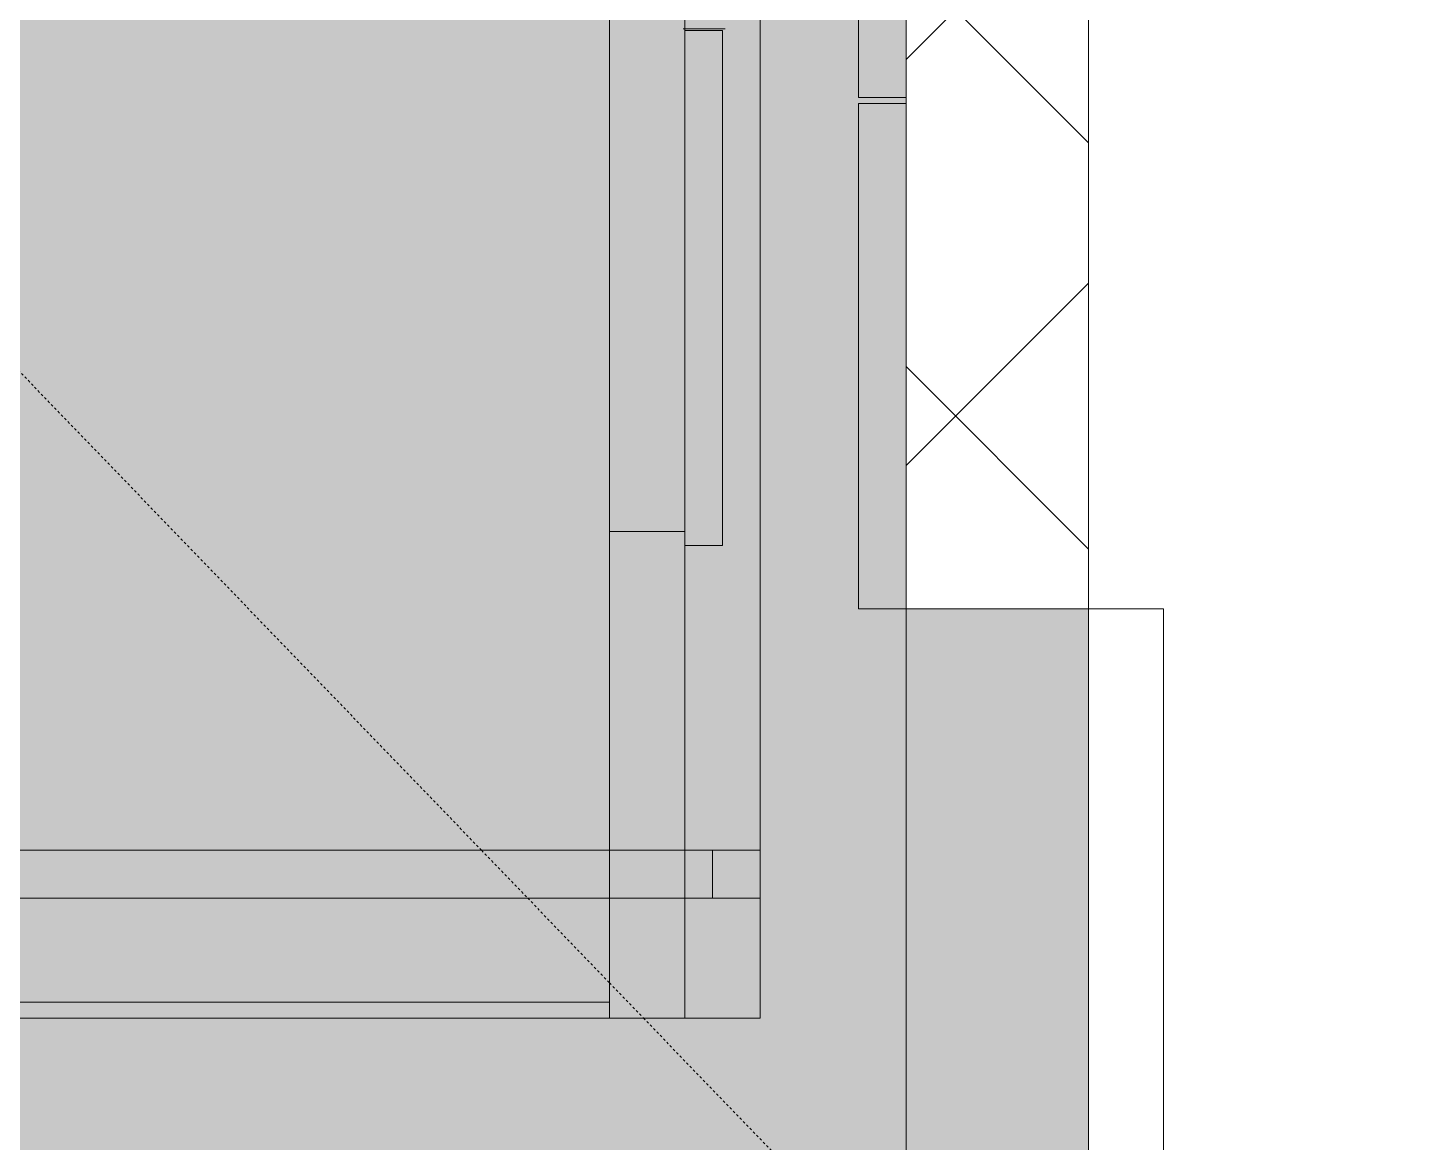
# Model space of a CAD drawing. Header units: inches. Extents: x -430 to 361, y -510 to 778.
# Drawn here: x -81.2 to -23.1, y 181.8 to 228.4 of the extents above; entities that cross this region are included whole.
import ezdxf

# ---------------------------------------------------------------- set-up
doc = ezdxf.new("R2010")
doc.units = ezdxf.units.IN
doc.header["$MEASUREMENT"] = 0
doc.linetypes.add('Overhead_2_', pattern=[0.15625, 0.09375, -0.0625])
doc.layers.get('0').update_dxf_attribs({"color": 8})
for name, color, linetype, lineweight in [('A-DETL', 8, 'Continuous', 9), ('A-DETL-GENF', 8, 'Continuous', 9), ('A-DETL-MEDM', 8, 'Continuous', 9), ('A-DOOR', 8, 'Continuous', 9), ('A-FLOR-OVHD', 8, 'Overhead_2_', 9), ('A-WALL', 8, 'Continuous', 13), ('A-WALL-PATT', 8, 'Continuous', 13), ('I-WALL', 8, 'Continuous', 9), ('Q-SPCQ', 8, 'Continuous', 9)]:
    doc.layers.add(name, color=color, linetype=linetype, lineweight=lineweight)

# ---------------------------------------------------------------- blocks, each defined once
blk = doc.blocks.new('Elevator Door-Center - 42_ x 96_-711840-Test Fit - First Floor Plan')
at = {"layer": 'Q-SPCQ'}
for p, q in [((-4.028, 5.812), (-25.153, 5.812)), ((-25.153, 5.812), (-4.028, 5.812)), ((-25.153, 5.812), (-25.153, 3.812)), ((-25.153, 5.812), (-25.153, 3.812)), ((-4.028, 3.812), (-4.028, 5.812)), ((-4.028, 5.812), (-4.028, 3.812)), ((-3.778, 5.812), (17.347, 5.812)), ((17.347, 5.812), (-3.778, 5.812)), ((-3.778, 3.812), (-3.778, 5.812)), ((-3.778, 5.812), (-3.778, 3.812)), ((17.347, 5.812), (17.347, 3.812)), ((17.347, 5.812), (17.347, 3.812)), ((-4.028, 3.812), (-25.153, 3.812)), ((17.347, 3.812), (-3.778, 3.812))]:
    blk.add_line(p, q, dxfattribs=at)
blk = doc.blocks.new('Hecht_PAD_AA-Arch_detached_rvt-1-Test Fit - First Floor Plan')
at = {"layer": 'A-WALL-PATT'}
h = blk.add_hatch(dxfattribs=at)
h.set_pattern_fill('FP_19', color=256, style=0, pattern_type=2)
h.set_pattern_definition([(45, (0, 0), (-8.4853, 8.4853), []), (135, (0, 0), (-8.4853, -8.4853), [])])
h.paths.add_polyline_path([(-44.487, 204.081), (-36.862, 204.081), (-36.862, 246.581), (-44.487, 246.581), (-44.487, 225.206)], flags=0)
at = {"layer": 'A-FLOR-OVHD'}
for p, q in [((-122.172, 256.083), (-62.238, 193.995)), ((-62.238, 193.995), (-60.308, 191.995)), ((-60.308, 191.995), (-56.888, 188.453)), ((-56.888, 188.453), (-55.471, 186.985)), ((-55.471, 186.985), (-44.487, 175.605))]:
    blk.add_line(p, q, dxfattribs=at)
at = {"layer": 'I-WALL'}
for p, q in [((-44.487, 246.581), (-44.487, 225.456)), ((-36.862, 204.081), (-36.862, 246.581)), ((-44.487, 225.456), (-44.487, 225.206)), ((-44.487, 225.206), (-44.487, 204.081)), ((-44.487, 204.081), (-44.487, 173.331)), ((-36.862, 165.706), (-36.862, 204.081))]:
    blk.add_line(p, q, dxfattribs=at)
at = {"rotation": 89.99999999999991}
blk.add_blockref('Elevator Door-Center - 42_ x 96_-711840-Test Fit - First Floor Plan', (-40.674, 229.234), dxfattribs=at)
blk = doc.blocks.new('schindler-3300na_traction_elevator_machine_room-less_general_purpose_front_or_front-rear_opening_2100-3500_capacity_3300bim - 3500 Front-2750691-Test Fit - First Floor Plan')
at = {"layer": 'Q-SPCQ'}
for p, q in [((-36.328, 36.89), (-36.328, -36.693)), ((-36.328, -36.693), (-36.328, 36.89)), ((-34.328, -36.693), (-34.328, 36.89)), ((-34.328, 34.89), (-34.328, -36.693)), ((-36.328, -1), (-36.328, -34.693)), ((-36.328, -34.693), (-36.328, -1)), ((-34.328, -34.693), (-34.328, -1)), ((-34.328, -1), (-34.328, -34.693)), ((-41.339, -1.181), (-41.339, -36.693)), ((-41.339, -1.181), (-41.339, -33.543)), ((-41.339, -33.543), (-41.339, -1.181)), ((-41.339, -1.181), (-41.339, -33.543)), ((-41.339, -33.543), (-41.339, -1.181)), ((-41.339, -1.181), (-41.339, -33.543)), ((-41.339, -33.543), (-41.339, -1.181)), ((-40.669, -1.181), (-40.669, -30.394)), ((-36.328, -30.394), (-41.339, -30.394)), ((-41.339, -30.394), (-36.328, -30.394)), ((-41.339, -30.394), (-41.339, -33.543)), ((-41.339, -30.394), (-41.339, -33.543)), ((-36.328, -30.394), (-40.669, -30.394)), ((-34.328, -30.394), (-36.328, -30.394)), ((-34.328, -30.394), (-36.328, -30.394)), ((-36.328, -30.394), (-34.328, -30.394)), ((-21.004, -30.394), (-34.328, -30.394)), ((34.328, -30.394), (-34.328, -30.394)), ((-34.328, -30.394), (34.328, -30.394)), ((-21.004, -30.394), (-21.004, -33.543)), ((-41.339, -33.543), (-36.328, -33.543)), ((-41.339, -33.543), (-41.339, -36.693)), ((-41.339, -33.543), (-41.339, -36.693)), ((-41.339, -33.543), (-36.328, -33.543)), ((-36.328, -33.543), (-41.339, -33.543)), ((-41.339, -33.543), (-36.328, -33.543)), ((-36.328, -33.543), (-41.339, -33.543)), ((-41.339, -33.543), (-41.339, -36.693)), ((-41.339, -36.693), (-41.339, -33.543)), ((-36.328, -33.543), (-34.328, -33.543)), ((-36.328, -33.543), (-34.328, -33.543)), ((-34.328, -33.543), (-36.328, -33.543)), ((-36.328, -33.543), (-34.328, -33.543)), ((-34.328, -33.543), (-36.328, -33.543)), ((-34.328, -33.543), (-21.004, -33.543)), ((-34.328, -33.543), (34.328, -33.543)), ((34.328, -33.543), (-34.328, -33.543)), ((-34.328, -33.543), (34.328, -33.543)), ((34.328, -33.543), (-34.328, -33.543)), ((-21.594, -33.543), (-21.594, -35.118)), ((-0.079, -33.543), (-21.594, -33.543)), ((-0.079, -35.118), (-0.079, -33.543)), ((0, -33.472), (0, -33.543)), ((0, -33.543), (0, -35.222)), ((-36.328, -34.693), (-36.328, -36.693)), ((-34.328, -34.693), (-36.328, -34.693)), ((-36.328, -34.693), (-34.328, -34.693)), ((-36.328, -36.693), (-36.328, -34.693)), ((-36.328, -34.693), (-36.328, -36.693)), ((-36.328, -36.693), (-36.328, -34.693)), ((-34.328, -36.693), (-34.328, -34.693)), ((-34.328, -34.693), (-34.328, -36.693)), ((-34.328, -36.693), (-34.328, -34.693)), ((-34.328, -34.693), (-34.328, -36.693)), ((-21.594, -35.118), (-0.079, -35.118)), ((-36.328, -36.693), (-41.339, -36.693)), ((-36.328, -36.693), (-41.339, -36.693)), ((-41.339, -36.693), (-36.328, -36.693)), ((-41.339, -36.693), (-36.328, -36.693)), ((-36.328, -36.693), (-41.339, -36.693)), ((-34.328, -36.693), (-36.328, -36.693)), ((-34.328, -36.693), (-36.328, -36.693)), ((-36.328, -36.693), (-34.328, -36.693)), ((-36.328, -36.693), (-34.328, -36.693)), ((-34.328, -36.693), (-36.328, -36.693)), ((-36.328, -36.693), (-34.328, -36.693)), ((-34.328, -36.693), (-36.328, -36.693)), ((-36.328, -36.693), (-34.328, -36.693)), ((-34.328, -36.693), (-36.328, -36.693)), ((-36.328, -36.693), (-34.328, -36.693)), ((-34.328, -36.693), (-36.328, -36.693)), ((34.328, -36.693), (-34.328, -36.693)), ((34.328, -36.693), (-34.328, -36.693)), ((-34.328, -36.693), (34.328, -36.693)), ((-34.328, -36.693), (34.328, -36.693)), ((34.328, -36.693), (-34.328, -36.693)), ((-54.992, -42.795), (47.008, -42.795))]:
    blk.add_line(p, q, dxfattribs=at)
blk = doc.blocks.new('Elevator Door-Center - 42_ x 96_-2776190-Test Fit - First Floor Plan')
at = {"layer": 'Q-SPCQ'}
for p, q in [((-25.153, -3.812), (-4.028, -3.812)), ((-25.153, -3.812), (-25.153, -5.812)), ((-25.153, -3.812), (-25.153, -5.812)), ((-4.028, -5.812), (-4.028, -3.812)), ((-4.028, -3.812), (-4.028, -5.812)), ((-3.778, -3.812), (17.347, -3.812)), ((-3.778, -5.812), (-3.778, -3.812)), ((-3.778, -3.812), (-3.778, -5.812)), ((17.347, -3.812), (17.347, -5.812)), ((17.347, -3.812), (17.347, -5.812)), ((-4.028, -5.812), (-25.153, -5.812)), ((-25.153, -5.812), (-4.028, -5.812)), ((-3.778, -5.812), (17.347, -5.812)), ((17.347, -5.812), (-3.778, -5.812))]:
    blk.add_line(p, q, dxfattribs=at)
blk = doc.blocks.new('Door-Opening - 42_5_ x 84_-2635700-Test Fit - First Floor Plan')
at = {"layer": 'A-DETL-MEDM'}
for p, q in [((-21.572, 1.563), (-21.572, -1.562)), ((20.928, -1.562), (20.928, 1.563))]:
    blk.add_line(p, q, dxfattribs=at)

msp = doc.modelspace()

# ---------------------------------------------------------------- hatches: boundary and pattern name
at = {"layer": 'A-DETL-GENF'}
h = msp.add_hatch(color=256, dxfattribs=at)
h.paths.add_polyline_path([(-154.944, -481.669), (77.423, -481.669), (77.423, -466.419), (-38.237, -466.419), (-38.237, -353.919), (-42.575, -353.919), (-38.517, -357.777), (-45.862, -458.794), (-45.862, -353.919), (-257.862, -353.919), (-257.862, -466.419), (-285.987, -466.419), (-285.987, -478.044), (-246.482, -478.044), (-246.482, -473.544), (-282.487, -473.544), (-282.487, -467.544), (-246.482, -467.544), (-246.482, -471.294), (-206.487, -471.294), (-206.487, -481.669), (-191.286, -481.669)], flags=0)
h.paths.add_polyline_path([(-357.987, -478.044), (-357.987, -473.544), (-385.987, -473.544), (-385.987, -324.107), (-390.487, -324.107), (-390.448, -478.044), (-372.996, -478.044)], flags=0)
h.paths.add_polyline_path([(15.801, -473.544), (-202.862, -473.544), (-202.862, -467.544), (73.798, -467.544), (73.798, -473.544), (26.766, -473.544)], flags=0)
h.paths.add_polyline_path([(-369.083, -467.544), (-357.987, -467.544), (-357.987, -466.419), (-378.862, -466.419), (-378.862, -324.107), (-379.987, -324.107), (-379.987, -467.544), (-370.487, -467.544)], flags=0)
h.paths.add_polyline_path([(-45.862, -462.607), (-45.862, -458.794), (-42.049, -462.607)], flags=0)
h.paths.add_polyline_path([(-379.987, 58.331), (-318.862, 58.331), (-318.862, 162.331), (-294.862, 162.331), (-294.862, 303.581), (-379.987, 303.581), (-379.987, 58.975)], flags=0)
h.paths.add_polyline_path([(-82.26, 130.456), (-36.862, 130.456), (-36.862, 165.706), (-44.487, 173.331), (-44.487, 275.331), (-36.862, 282.956), (-148.112, 282.956), (-148.112, 130.456), (-124.919, 130.456)], flags=0)
h.paths.add_polyline_path([(-73.137, 271.831), (-73.137, 271.831), (-71.927, 271.831)], flags=0)
h.paths.add_polyline_path([(-134.862, 578.331), (-39.237, 578.331), (-39.237, 578.831), (41.513, 578.831), (41.513, 593.581), (-138.487, 593.581), (-138.487, 578.331), (-136.112, 578.331)], flags=0)
h.paths.add_polyline_path([(8.595, 579.456), (-134.862, 579.456), (-134.862, 585.456), (37.888, 585.456), (37.888, 579.456), (26.766, 579.456)], flags=0)
at = {"layer": 'A-WALL-PATT'}
h = msp.add_hatch(color=256, dxfattribs=at)
h.paths.add_polyline_path([(-36.862, 165.706), (-36.862, 204.081), (-44.487, 204.081), (-44.487, 173.331), (-38.862, 167.706)], flags=0)
h.paths.add_polyline_path([(-36.862, 246.581), (-36.862, 282.956), (-44.487, 275.331), (-44.487, 246.581)], flags=0)

# ---------------------------------------------------------------- linework, layer by layer
at = {"layer": 'A-DETL'}
for p, q in [((-44.487, 204.081), (-44.487, 246.581)), ((-36.862, 204.081), (-44.487, 204.081)), ((-36.862, 130.456), (-36.862, 204.081))]:
    msp.add_line(p, q, dxfattribs=at)
at = {"layer": 'A-WALL'}
for p, q in [((-36.862, 204.081), (-44.487, 204.081)), ((-44.487, 204.081), (-44.487, 173.331))]:
    msp.add_line(p, q, dxfattribs=at)
at = {"layer": 'I-WALL'}
for p, q in [((-36.862, 204.081), (-36.862, 165.706)), ((-33.737, 204.081), (-36.862, 204.081)), ((-33.737, 127.331), (-33.737, 204.081))]:
    msp.add_line(p, q, dxfattribs=at)

# ---------------------------------------------------------------- block references
msp.add_blockref('Hecht_PAD_AA-Arch_detached_rvt-1-Test Fit - First Floor Plan', (0, 0))
at = {"layer": 'A-DOOR', "rotation": 270}
msp.add_blockref('Door-Opening - 42_5_ x 84_-2635700-Test Fit - First Floor Plan', (-35.299, 225.009), dxfattribs=at)
at = {"layer": 'Q-SPCQ'}
for name, p, rotation in [('schindler-3300na_traction_elevator_machine_room-less_general_purpose_front_or_front-rear_opening_2100-3500_capacity_3300bim - 3500 Front-2750691-Test Fit - First Floor Plan', (-87.282, 228.323), 90), ('Elevator Door-Center - 42_ x 96_-2776190-Test Fit - First Floor Plan', (-40.674, 221.428), 270)]:
    msp.add_blockref(name, p, dxfattribs=dict(at, rotation=rotation))

doc.saveas('drawing.dxf')
